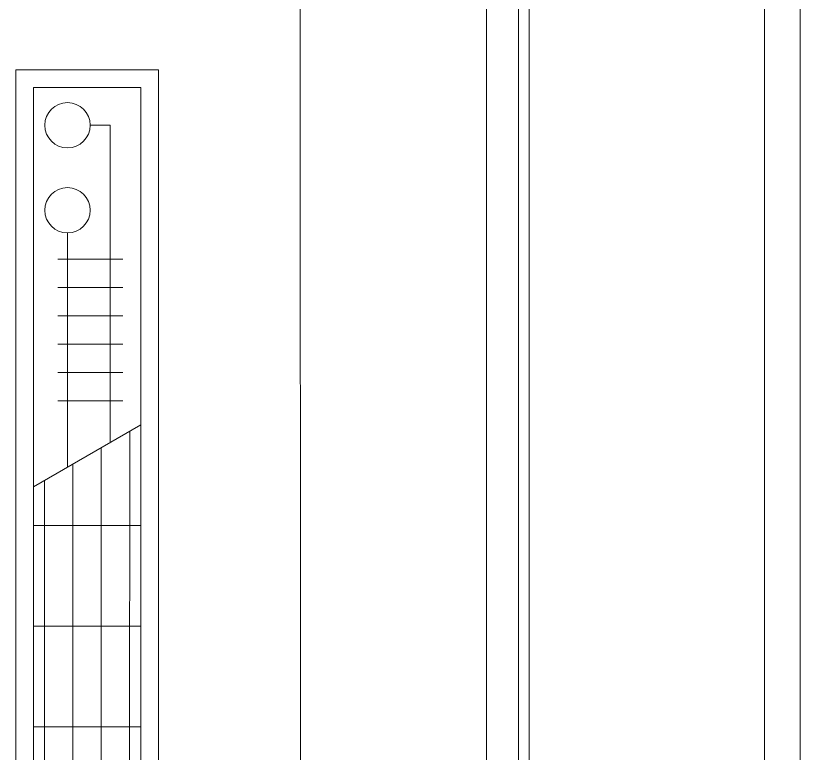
# Model space of a CAD drawing. Extents: x -3709 to 34962, y 0 to 8245.
# Drawn here: x 6090.8 to 6200.8, y 2306.6 to 2410.1 of the extents above; entities that cross this region are included whole.
import ezdxf

# ---------------------------------------------------------------- set-up
doc = ezdxf.new("R2010")
doc.units = 0
doc.layers.get('0').update_dxf_attribs({"color": 9, "lineweight": 9})
for name, color, linetype, lineweight in [('06D', 9, 'Continuous', 9), ('15', 9, 'Continuous', 9), ('35', 9, 'Continuous', 9)]:
    doc.layers.add(name, color=color, linetype=linetype, lineweight=lineweight)

# ---------------------------------------------------------------- blocks, each defined once
blk = doc.blocks.new('p-cephe-onkisim')
at = {"layer": '06D'}
for points in [[(-70.11, 2344.99), (-70, 68.43)], [(0, 2276.5), (0, 68)]]:
    blk.add_lwpolyline(points, dxfattribs=at)
blk.add_lwpolyline([(-5, 1789.5), (-38, 1789.5), (-38, 2276.5), (-5, 2276.5)], close=True, dxfattribs=at)
at = {"layer": '15', "linetype": 'Continuous'}
blk.add_lwpolyline([(-44, 2278.1), (-39.5, 2278.1), (-39.5, 2034), (-44, 2034)], close=True, dxfattribs=at)
blk = doc.blocks.new('p-cephe-onkisim-toplam')
blk.add_blockref('p-cephe-onkisim', (0, 0))
blk = doc.blocks.new('A$C4B7F52E3')
for p, q in [((250, 89.48), (0, 89.47)), ((250, 89.47), (0, 89.48)), ((250, 69.47), (250, 89.47)), ((0, 69.47), (250, 69.47))]:
    blk.add_line(p, q)
at = {"color": 252, "linetype": 'Continuous'}
for p, q in [((157.8, 71.95), (157.8, 86.98)), ((171.92, 71.94), (171.92, 86.98)), ((186.04, 71.94), (186.04, 86.98))]:
    blk.add_line(p, q, dxfattribs=at)
at = {"color": 252}
for p, q in [((191.48, 71.95), (200.19, 86.99)), ((199.29, 85.44), (2.49, 85.42)), ((203.55, 84.5), (203.55, 75.36)), ((207.52, 84.5), (207.52, 75.36)), ((211.5, 84.5), (211.5, 75.36)), ((215.48, 84.5), (215.48, 75.36)), ((219.45, 84.5), (219.45, 75.36)), ((223.43, 84.5), (223.43, 75.36)), ((242.21, 82.69), (197.7, 82.69)), ((242.21, 79.91), (242.21, 82.69)), ((196.99, 81.46), (2.49, 81.45)), ((194.68, 77.48), (2.49, 77.47)), ((227.1, 76.72), (194.25, 76.73)), ((192.38, 73.51), (2.49, 73.49))]:
    blk.add_line(p, q, dxfattribs=at)
blk.add_lwpolyline([(247.51, 86.99), (247.51, 71.95), (2.49, 71.95), (2.49, 86.99)], close=True)
for centre in [(230.28, 76.72), (242.21, 76.72)]:
    blk.add_circle(centre, 3.18, dxfattribs=at)
blk = doc.blocks.new('yer menfezleri')
at = {"layer": '35'}
for centre in [(2775.01, 14109), (2775.01, 14097.07)]:
    blk.add_circle(centre, 3.18, dxfattribs=at)
at = {"layer": '35', "xscale": -1, "rotation": 270}
blk.add_blockref('A$C4B7F52E3', (2698.29, 13866.79), dxfattribs=at)

msp = doc.modelspace()

# ---------------------------------------------------------------- block references
for name, p in [('p-cephe-onkisim-toplam', (6200.84, 192.5)), ('yer menfezleri', (3323.08, -11714.29))]:
    msp.add_blockref(name, p)

doc.saveas('drawing.dxf')
